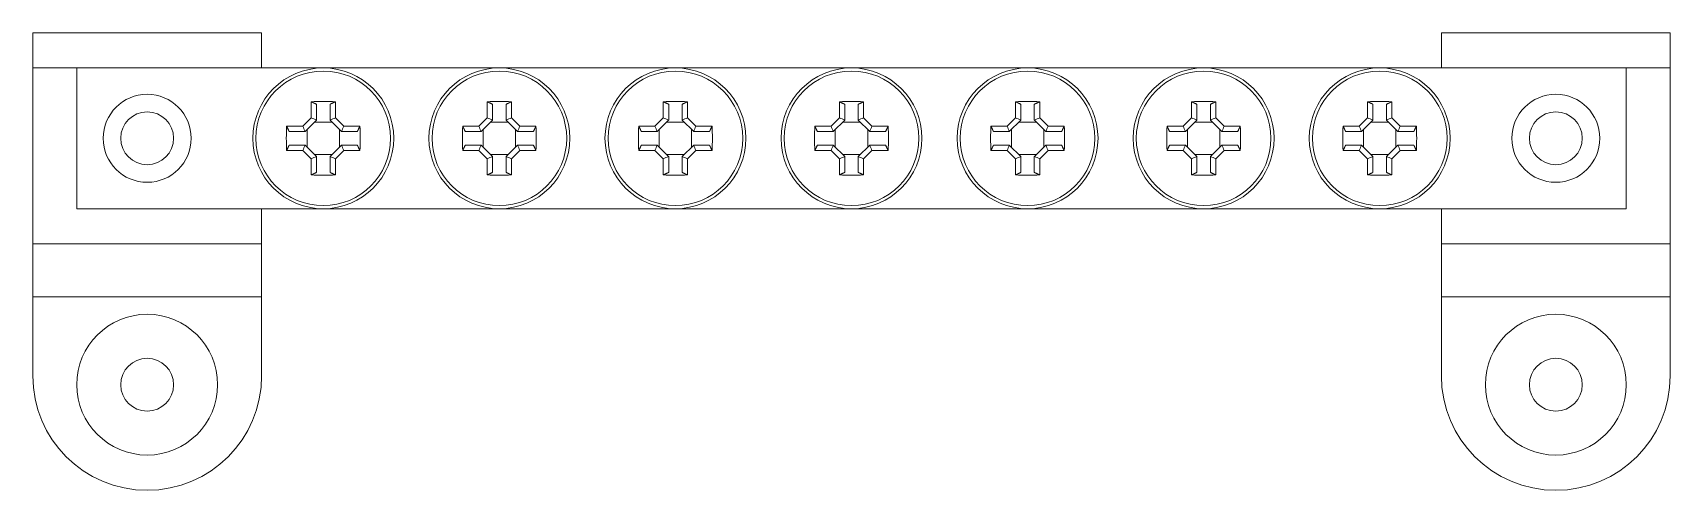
# Model space of a CAD drawing. Header units: inches. Extents: x 0 to 93, y 0 to 26.
import ezdxf

# ---------------------------------------------------------------- set-up
doc = ezdxf.new("R2010")
doc.units = ezdxf.units.IN
doc.layers.add('hw_VTP', color=7, linetype='Continuous', lineweight=13)

# ---------------------------------------------------------------- blocks, each defined once
blk = doc.blocks.new('TC_NE - 7 MAT')
at = {"layer": 'hw_VTP'}
for p, q in [((-12960.038, -6896.711), (-12960.038, -6894.711)), ((-12960.038, -6894.711), (-12947.038, -6894.711)), ((-12947.038, -6894.711), (-12947.038, -6896.711)), ((-12880.038, -6896.711), (-12880.038, -6894.711)), ((-12880.038, -6894.711), (-12867.038, -6894.711)), ((-12867.038, -6894.711), (-12867.038, -6896.711)), ((-12960.038, -6896.711), (-12957.538, -6896.711)), ((-12960.038, -6906.711), (-12960.038, -6896.711)), ((-12957.538, -6904.711), (-12957.538, -6896.711)), ((-12869.538, -6896.711), (-12869.538, -6904.711)), ((-12869.538, -6896.711), (-12867.038, -6896.711)), ((-12867.038, -6896.711), (-12867.038, -6906.711)), ((-12880.038, -6906.711), (-12880.038, -6904.711)), ((-12960.038, -6906.711), (-12947.038, -6906.711)), ((-12960.038, -6909.711), (-12960.038, -6906.711)), ((-12947.038, -6906.711), (-12947.038, -6909.711)), ((-12880.038, -6906.711), (-12867.038, -6906.711)), ((-12880.038, -6909.711), (-12880.038, -6906.711)), ((-12867.038, -6906.711), (-12867.038, -6909.711)), ((-12960.038, -6909.711), (-12947.038, -6909.711)), ((-12960.038, -6914.211), (-12960.038, -6909.711)), ((-12947.038, -6909.711), (-12947.038, -6914.211)), ((-12880.038, -6909.711), (-12867.038, -6909.711)), ((-12880.038, -6914.211), (-12880.038, -6909.711)), ((-12867.038, -6909.711), (-12867.038, -6914.211))]:
    blk.add_line(p, q, dxfattribs=at)
at = {"layer": 'hw_VTP', "color": 30}
for p, q in [((-12869.538, -6896.711), (-12957.538, -6896.711)), ((-12944.227, -6899.55), (-12944.227, -6898.632)), ((-12942.849, -6898.632), (-12942.849, -6899.55)), ((-12934.227, -6899.55), (-12934.227, -6898.632)), ((-12932.849, -6898.632), (-12932.849, -6899.55)), ((-12924.227, -6899.55), (-12924.227, -6898.632)), ((-12922.849, -6898.632), (-12922.849, -6899.55)), ((-12914.227, -6899.55), (-12914.227, -6898.632)), ((-12912.849, -6898.632), (-12912.849, -6899.55)), ((-12904.227, -6899.55), (-12904.227, -6898.632)), ((-12902.849, -6898.632), (-12902.849, -6899.55)), ((-12894.227, -6899.55), (-12894.227, -6898.632)), ((-12892.849, -6898.632), (-12892.849, -6899.55)), ((-12884.227, -6899.55), (-12884.227, -6898.632)), ((-12882.849, -6898.632), (-12882.849, -6899.55)), ((-12944.699, -6900.023), (-12944.227, -6899.55)), ((-12943.921, -6898.775), (-12943.921, -6899.671)), ((-12943.155, -6899.671), (-12943.155, -6898.775)), ((-12942.849, -6899.55), (-12942.377, -6900.023)), ((-12934.699, -6900.023), (-12934.227, -6899.55)), ((-12933.921, -6898.775), (-12933.921, -6899.671)), ((-12933.155, -6899.671), (-12933.155, -6898.775)), ((-12932.849, -6899.55), (-12932.377, -6900.023)), ((-12924.699, -6900.023), (-12924.227, -6899.55)), ((-12923.921, -6898.775), (-12923.921, -6899.671)), ((-12923.155, -6899.671), (-12923.155, -6898.775)), ((-12922.849, -6899.55), (-12922.377, -6900.023)), ((-12914.699, -6900.023), (-12914.227, -6899.55)), ((-12913.921, -6898.775), (-12913.921, -6899.671)), ((-12913.155, -6899.671), (-12913.155, -6898.775)), ((-12912.849, -6899.55), (-12912.377, -6900.023)), ((-12904.699, -6900.023), (-12904.227, -6899.55)), ((-12903.921, -6898.775), (-12903.921, -6899.671)), ((-12903.155, -6899.671), (-12903.155, -6898.775)), ((-12902.849, -6899.55), (-12902.377, -6900.023)), ((-12894.699, -6900.023), (-12894.227, -6899.55)), ((-12893.921, -6898.775), (-12893.921, -6899.671)), ((-12893.155, -6899.671), (-12893.155, -6898.775)), ((-12892.849, -6899.55), (-12892.377, -6900.023)), ((-12884.699, -6900.023), (-12884.227, -6899.55)), ((-12883.921, -6898.775), (-12883.921, -6899.671)), ((-12883.155, -6899.671), (-12883.155, -6898.775)), ((-12882.849, -6899.55), (-12882.377, -6900.023)), ((-12945.618, -6900.023), (-12944.699, -6900.023)), ((-12944.578, -6900.328), (-12945.474, -6900.328)), ((-12944.575, -6900.325), (-12944.578, -6900.328)), ((-12943.925, -6899.674), (-12944.575, -6900.325)), ((-12944.458, -6900.207), (-12944.458, -6901.215)), ((-12943.034, -6899.791), (-12944.042, -6899.791)), ((-12943.151, -6899.674), (-12943.155, -6899.671)), ((-12942.501, -6900.325), (-12943.151, -6899.674)), ((-12942.618, -6901.215), (-12942.618, -6900.207)), ((-12941.602, -6900.328), (-12942.497, -6900.328)), ((-12942.377, -6900.023), (-12941.458, -6900.023)), ((-12935.618, -6900.023), (-12934.699, -6900.023)), ((-12934.578, -6900.328), (-12935.474, -6900.328)), ((-12934.575, -6900.325), (-12934.578, -6900.328)), ((-12933.925, -6899.674), (-12934.575, -6900.325)), ((-12934.458, -6900.207), (-12934.458, -6901.215)), ((-12933.034, -6899.791), (-12934.042, -6899.791)), ((-12933.151, -6899.674), (-12933.155, -6899.671)), ((-12932.501, -6900.325), (-12933.151, -6899.674)), ((-12932.618, -6901.215), (-12932.618, -6900.207)), ((-12931.602, -6900.328), (-12932.497, -6900.328)), ((-12932.377, -6900.023), (-12931.458, -6900.023)), ((-12925.618, -6900.023), (-12924.699, -6900.023)), ((-12924.578, -6900.328), (-12925.474, -6900.328)), ((-12924.575, -6900.325), (-12924.578, -6900.328)), ((-12923.925, -6899.674), (-12924.575, -6900.325)), ((-12924.458, -6900.207), (-12924.458, -6901.215)), ((-12923.034, -6899.791), (-12924.042, -6899.791)), ((-12923.151, -6899.674), (-12923.155, -6899.671)), ((-12922.501, -6900.325), (-12923.151, -6899.674)), ((-12922.618, -6901.215), (-12922.618, -6900.207)), ((-12921.602, -6900.328), (-12922.497, -6900.328)), ((-12922.377, -6900.023), (-12921.458, -6900.023)), ((-12915.618, -6900.023), (-12914.699, -6900.023)), ((-12914.578, -6900.328), (-12915.474, -6900.328)), ((-12914.575, -6900.325), (-12914.578, -6900.328)), ((-12913.925, -6899.674), (-12914.575, -6900.325)), ((-12914.458, -6900.207), (-12914.458, -6901.215)), ((-12913.034, -6899.791), (-12914.042, -6899.791)), ((-12913.151, -6899.674), (-12913.155, -6899.671)), ((-12912.501, -6900.325), (-12913.151, -6899.674)), ((-12912.618, -6901.215), (-12912.618, -6900.207)), ((-12911.602, -6900.328), (-12912.497, -6900.328)), ((-12912.377, -6900.023), (-12911.458, -6900.023)), ((-12905.618, -6900.023), (-12904.699, -6900.023)), ((-12904.578, -6900.328), (-12905.474, -6900.328)), ((-12904.575, -6900.325), (-12904.578, -6900.328)), ((-12903.925, -6899.674), (-12904.575, -6900.325)), ((-12904.458, -6900.207), (-12904.458, -6901.215)), ((-12903.034, -6899.791), (-12904.042, -6899.791)), ((-12903.151, -6899.674), (-12903.155, -6899.671)), ((-12902.501, -6900.325), (-12903.151, -6899.674)), ((-12902.618, -6901.215), (-12902.618, -6900.207)), ((-12901.602, -6900.328), (-12902.497, -6900.328)), ((-12902.377, -6900.023), (-12901.458, -6900.023)), ((-12895.618, -6900.023), (-12894.699, -6900.023)), ((-12894.578, -6900.328), (-12895.474, -6900.328)), ((-12894.575, -6900.325), (-12894.578, -6900.328)), ((-12893.925, -6899.674), (-12894.575, -6900.325)), ((-12894.458, -6900.207), (-12894.458, -6901.215)), ((-12893.034, -6899.791), (-12894.042, -6899.791)), ((-12893.151, -6899.674), (-12893.155, -6899.671)), ((-12892.501, -6900.325), (-12893.151, -6899.674)), ((-12892.618, -6901.215), (-12892.618, -6900.207)), ((-12891.602, -6900.328), (-12892.497, -6900.328)), ((-12892.377, -6900.023), (-12891.458, -6900.023)), ((-12885.618, -6900.023), (-12884.699, -6900.023)), ((-12884.578, -6900.328), (-12885.474, -6900.328)), ((-12884.575, -6900.325), (-12884.578, -6900.328)), ((-12883.925, -6899.674), (-12884.575, -6900.325)), ((-12884.458, -6900.207), (-12884.458, -6901.215)), ((-12883.034, -6899.791), (-12884.042, -6899.791)), ((-12883.151, -6899.674), (-12883.155, -6899.671)), ((-12882.501, -6900.325), (-12883.151, -6899.674)), ((-12882.618, -6901.215), (-12882.618, -6900.207)), ((-12881.602, -6900.328), (-12882.497, -6900.328)), ((-12882.377, -6900.023), (-12881.458, -6900.023)), ((-12944.699, -6901.4), (-12945.618, -6901.4)), ((-12945.474, -6901.095), (-12944.578, -6901.095)), ((-12944.227, -6901.873), (-12944.699, -6901.4)), ((-12944.575, -6901.098), (-12943.925, -6901.748)), ((-12943.151, -6901.748), (-12942.501, -6901.098)), ((-12942.377, -6901.4), (-12942.849, -6901.873)), ((-12942.501, -6901.098), (-12942.497, -6901.095)), ((-12942.497, -6901.095), (-12941.602, -6901.095)), ((-12941.458, -6901.4), (-12942.377, -6901.4)), ((-12934.699, -6901.4), (-12935.618, -6901.4)), ((-12935.474, -6901.095), (-12934.578, -6901.095)), ((-12934.227, -6901.873), (-12934.699, -6901.4)), ((-12934.575, -6901.098), (-12933.925, -6901.748)), ((-12933.151, -6901.748), (-12932.501, -6901.098)), ((-12932.377, -6901.4), (-12932.849, -6901.873)), ((-12932.501, -6901.098), (-12932.497, -6901.095)), ((-12932.497, -6901.095), (-12931.602, -6901.095)), ((-12931.458, -6901.4), (-12932.377, -6901.4)), ((-12924.699, -6901.4), (-12925.618, -6901.4)), ((-12925.474, -6901.095), (-12924.578, -6901.095)), ((-12924.227, -6901.873), (-12924.699, -6901.4)), ((-12924.575, -6901.098), (-12923.925, -6901.748)), ((-12923.151, -6901.748), (-12922.501, -6901.098)), ((-12922.377, -6901.4), (-12922.849, -6901.873)), ((-12922.501, -6901.098), (-12922.497, -6901.095)), ((-12922.497, -6901.095), (-12921.602, -6901.095)), ((-12921.458, -6901.4), (-12922.377, -6901.4)), ((-12914.699, -6901.4), (-12915.618, -6901.4)), ((-12915.474, -6901.095), (-12914.578, -6901.095)), ((-12914.227, -6901.873), (-12914.699, -6901.4)), ((-12914.575, -6901.098), (-12913.925, -6901.748)), ((-12913.151, -6901.748), (-12912.501, -6901.098)), ((-12912.377, -6901.4), (-12912.849, -6901.873)), ((-12912.501, -6901.098), (-12912.497, -6901.095)), ((-12912.497, -6901.095), (-12911.602, -6901.095)), ((-12911.458, -6901.4), (-12912.377, -6901.4)), ((-12904.699, -6901.4), (-12905.618, -6901.4)), ((-12905.474, -6901.095), (-12904.578, -6901.095)), ((-12904.227, -6901.873), (-12904.699, -6901.4)), ((-12904.575, -6901.098), (-12903.925, -6901.748)), ((-12903.151, -6901.748), (-12902.501, -6901.098)), ((-12902.377, -6901.4), (-12902.849, -6901.873)), ((-12902.501, -6901.098), (-12902.497, -6901.095)), ((-12902.497, -6901.095), (-12901.602, -6901.095)), ((-12901.458, -6901.4), (-12902.377, -6901.4)), ((-12894.699, -6901.4), (-12895.618, -6901.4)), ((-12895.474, -6901.095), (-12894.578, -6901.095)), ((-12894.227, -6901.873), (-12894.699, -6901.4)), ((-12894.575, -6901.098), (-12893.925, -6901.748)), ((-12893.151, -6901.748), (-12892.501, -6901.098)), ((-12892.377, -6901.4), (-12892.849, -6901.873)), ((-12892.501, -6901.098), (-12892.497, -6901.095)), ((-12892.497, -6901.095), (-12891.602, -6901.095)), ((-12891.458, -6901.4), (-12892.377, -6901.4)), ((-12884.699, -6901.4), (-12885.618, -6901.4)), ((-12885.474, -6901.095), (-12884.578, -6901.095)), ((-12884.227, -6901.873), (-12884.699, -6901.4)), ((-12884.575, -6901.098), (-12883.925, -6901.748)), ((-12883.151, -6901.748), (-12882.501, -6901.098)), ((-12882.377, -6901.4), (-12882.849, -6901.873)), ((-12882.501, -6901.098), (-12882.497, -6901.095)), ((-12882.497, -6901.095), (-12881.602, -6901.095)), ((-12881.458, -6901.4), (-12882.377, -6901.4)), ((-12944.227, -6902.791), (-12944.227, -6901.873)), ((-12944.042, -6901.631), (-12943.034, -6901.631)), ((-12943.925, -6901.748), (-12943.921, -6901.752)), ((-12943.921, -6901.752), (-12943.921, -6902.648)), ((-12943.155, -6902.648), (-12943.155, -6901.752)), ((-12942.849, -6901.873), (-12942.849, -6902.791)), ((-12934.227, -6902.791), (-12934.227, -6901.873)), ((-12934.042, -6901.631), (-12933.034, -6901.631)), ((-12933.925, -6901.748), (-12933.921, -6901.752)), ((-12933.921, -6901.752), (-12933.921, -6902.648)), ((-12933.155, -6902.648), (-12933.155, -6901.752)), ((-12932.849, -6901.873), (-12932.849, -6902.791)), ((-12924.227, -6902.791), (-12924.227, -6901.873)), ((-12924.042, -6901.631), (-12923.034, -6901.631)), ((-12923.925, -6901.748), (-12923.921, -6901.752)), ((-12923.921, -6901.752), (-12923.921, -6902.648)), ((-12923.155, -6902.648), (-12923.155, -6901.752)), ((-12922.849, -6901.873), (-12922.849, -6902.791)), ((-12914.227, -6902.791), (-12914.227, -6901.873)), ((-12914.042, -6901.631), (-12913.034, -6901.631)), ((-12913.925, -6901.748), (-12913.921, -6901.752)), ((-12913.921, -6901.752), (-12913.921, -6902.648)), ((-12913.155, -6902.648), (-12913.155, -6901.752)), ((-12912.849, -6901.873), (-12912.849, -6902.791)), ((-12904.227, -6902.791), (-12904.227, -6901.873)), ((-12904.042, -6901.631), (-12903.034, -6901.631)), ((-12903.925, -6901.748), (-12903.921, -6901.752)), ((-12903.921, -6901.752), (-12903.921, -6902.648)), ((-12903.155, -6902.648), (-12903.155, -6901.752)), ((-12902.849, -6901.873), (-12902.849, -6902.791)), ((-12894.227, -6902.791), (-12894.227, -6901.873)), ((-12894.042, -6901.631), (-12893.034, -6901.631)), ((-12893.925, -6901.748), (-12893.921, -6901.752)), ((-12893.921, -6901.752), (-12893.921, -6902.648)), ((-12893.155, -6902.648), (-12893.155, -6901.752)), ((-12892.849, -6901.873), (-12892.849, -6902.791)), ((-12884.227, -6902.791), (-12884.227, -6901.873)), ((-12884.042, -6901.631), (-12883.034, -6901.631)), ((-12883.925, -6901.748), (-12883.921, -6901.752)), ((-12883.921, -6901.752), (-12883.921, -6902.648)), ((-12883.155, -6902.648), (-12883.155, -6901.752)), ((-12882.849, -6901.873), (-12882.849, -6902.791)), ((-12957.538, -6904.711), (-12869.538, -6904.711)), ((-12947.038, -6904.711), (-12947.038, -6906.711))]:
    blk.add_line(p, q, dxfattribs=at)
for centre, radius in [((-12943.538, -6900.711), 4), ((-12933.538, -6900.711), 4), ((-12923.538, -6900.711), 4), ((-12913.538, -6900.711), 4), ((-12903.538, -6900.711), 4), ((-12893.538, -6900.711), 4), ((-12883.538, -6900.711), 4), ((-12943.538, -6900.711), 3.825), ((-12933.538, -6900.711), 3.825), ((-12923.538, -6900.711), 3.825), ((-12913.538, -6900.711), 3.825), ((-12903.538, -6900.711), 3.825), ((-12893.538, -6900.711), 3.825), ((-12883.538, -6900.711), 3.825)]:
    blk.add_circle(centre, radius, dxfattribs=at)
at = {"layer": 'hw_VTP'}
for centre, radius in [((-12953.538, -6900.711), 2.5), ((-12873.538, -6900.711), 2.5), ((-12953.538, -6900.711), 1.5), ((-12873.538, -6900.711), 1.5), ((-12953.538, -6914.711), 4), ((-12873.538, -6914.711), 4), ((-12953.538, -6914.711), 1.5), ((-12873.538, -6914.711), 1.5)]:
    blk.add_circle(centre, radius, dxfattribs=at)
for centre in [(-12953.538, -6914.211), (-12873.538, -6914.211)]:
    blk.add_arc(centre, 6.5, 180, 0, dxfattribs=at)
at = {"layer": 'hw_VTP', "color": 30}
for centre, major_axis in [((-12943.538, -6901.789), (-6.357, 0)), ((-12933.538, -6901.789), (-6.357, 0)), ((-12923.538, -6901.789), (-6.357, 0)), ((-12913.538, -6901.789), (-6.357, 0)), ((-12903.538, -6901.789), (-6.357, 0)), ((-12893.538, -6901.789), (-6.357, 0)), ((-12883.538, -6901.789), (-6.357, 0)), ((-12942.46, -6900.711), (0, -6.357)), ((-12944.616, -6900.711), (0, 6.357)), ((-12932.46, -6900.711), (0, -6.357)), ((-12934.616, -6900.711), (0, 6.357)), ((-12922.46, -6900.711), (0, -6.357)), ((-12924.616, -6900.711), (0, 6.357)), ((-12912.46, -6900.711), (0, -6.357)), ((-12914.616, -6900.711), (0, 6.357)), ((-12902.46, -6900.711), (0, -6.357)), ((-12904.616, -6900.711), (0, 6.357)), ((-12892.46, -6900.711), (0, -6.357)), ((-12894.616, -6900.711), (0, 6.357)), ((-12882.46, -6900.711), (0, -6.357)), ((-12884.616, -6900.711), (0, 6.357)), ((-12943.538, -6899.633), (6.357, 0)), ((-12933.538, -6899.633), (6.357, 0)), ((-12923.538, -6899.633), (6.357, 0)), ((-12913.538, -6899.633), (6.357, 0)), ((-12903.538, -6899.633), (6.357, 0)), ((-12893.538, -6899.633), (6.357, 0)), ((-12883.538, -6899.633), (6.357, 0))]:
    blk.add_ellipse(centre, major_axis=major_axis, ratio=0.499722, start_param=4.603833, end_param=4.820944, dxfattribs=at)
for points, weights in [([(-12944.227, -6898.632), (-12944.07, -6898.705), (-12943.921, -6898.775)], [1, 1.00025945067, 1]), ([(-12943.155, -6898.775), (-12943.006, -6898.705), (-12942.849, -6898.632)], [1, 1.00025945066, 1]), ([(-12934.227, -6898.632), (-12934.07, -6898.705), (-12933.921, -6898.775)], [1, 1.00025945067, 1]), ([(-12933.155, -6898.775), (-12933.006, -6898.705), (-12932.849, -6898.632)], [1, 1.00025945066, 1]), ([(-12924.227, -6898.632), (-12924.07, -6898.705), (-12923.921, -6898.775)], [1, 1.00025945067, 1]), ([(-12923.155, -6898.775), (-12923.006, -6898.705), (-12922.849, -6898.632)], [1, 1.00025945066, 1]), ([(-12914.227, -6898.632), (-12914.07, -6898.705), (-12913.921, -6898.775)], [1, 1.00025945067, 1]), ([(-12913.155, -6898.775), (-12913.006, -6898.705), (-12912.849, -6898.632)], [1, 1.00025945066, 1]), ([(-12904.227, -6898.632), (-12904.07, -6898.705), (-12903.921, -6898.775)], [1, 1.00025945067, 1]), ([(-12903.155, -6898.775), (-12903.006, -6898.705), (-12902.849, -6898.632)], [1, 1.00025945066, 1]), ([(-12894.227, -6898.632), (-12894.07, -6898.705), (-12893.921, -6898.775)], [1, 1.00025945067, 1]), ([(-12893.155, -6898.775), (-12893.006, -6898.705), (-12892.849, -6898.632)], [1, 1.00025945066, 1]), ([(-12884.227, -6898.632), (-12884.07, -6898.705), (-12883.921, -6898.775)], [1, 1.00025945067, 1]), ([(-12883.155, -6898.775), (-12883.006, -6898.705), (-12882.849, -6898.632)], [1, 1.00025945066, 1]), ([(-12945.474, -6900.328), (-12945.544, -6900.179), (-12945.618, -6900.023)], [1, 1.00025945065, 1]), ([(-12943.925, -6899.674), (-12943.923, -6899.672), (-12943.921, -6899.671)], [0.960465329359, 0.960447412211, 0.960429506847]), ([(-12942.501, -6900.325), (-12942.499, -6900.326), (-12942.497, -6900.328)], [0.960465329359, 0.960447412211, 0.960429506847]), ([(-12941.458, -6900.023), (-12941.532, -6900.179), (-12941.602, -6900.328)], [1, 1.00025945064, 1]), ([(-12935.474, -6900.328), (-12935.544, -6900.179), (-12935.618, -6900.023)], [1, 1.00025945065, 1]), ([(-12933.925, -6899.674), (-12933.923, -6899.672), (-12933.921, -6899.671)], [0.960465329359, 0.960447412211, 0.960429506847]), ([(-12932.501, -6900.325), (-12932.499, -6900.326), (-12932.497, -6900.328)], [0.960465329359, 0.960447412211, 0.960429506847]), ([(-12931.458, -6900.023), (-12931.532, -6900.179), (-12931.602, -6900.328)], [1, 1.00025945064, 1]), ([(-12925.474, -6900.328), (-12925.544, -6900.179), (-12925.618, -6900.023)], [1, 1.00025945065, 1]), ([(-12923.925, -6899.674), (-12923.923, -6899.672), (-12923.921, -6899.671)], [0.960465329359, 0.960447412211, 0.960429506847]), ([(-12922.501, -6900.325), (-12922.499, -6900.326), (-12922.497, -6900.328)], [0.960465329359, 0.960447412211, 0.960429506847]), ([(-12921.458, -6900.023), (-12921.532, -6900.179), (-12921.602, -6900.328)], [1, 1.00025945064, 1]), ([(-12915.474, -6900.328), (-12915.544, -6900.179), (-12915.618, -6900.023)], [1, 1.00025945065, 1]), ([(-12913.925, -6899.674), (-12913.923, -6899.672), (-12913.921, -6899.671)], [0.960465329359, 0.960447412211, 0.960429506847]), ([(-12912.501, -6900.325), (-12912.499, -6900.326), (-12912.497, -6900.328)], [0.960465329359, 0.960447412211, 0.960429506847]), ([(-12911.458, -6900.023), (-12911.532, -6900.179), (-12911.602, -6900.328)], [1, 1.00025945064, 1]), ([(-12905.474, -6900.328), (-12905.544, -6900.179), (-12905.618, -6900.023)], [1, 1.00025945065, 1]), ([(-12903.925, -6899.674), (-12903.923, -6899.672), (-12903.921, -6899.671)], [0.960465329359, 0.960447412211, 0.960429506847]), ([(-12902.501, -6900.325), (-12902.499, -6900.326), (-12902.497, -6900.328)], [0.960465329359, 0.960447412211, 0.960429506847]), ([(-12901.458, -6900.023), (-12901.532, -6900.179), (-12901.602, -6900.328)], [1, 1.00025945064, 1]), ([(-12895.474, -6900.328), (-12895.544, -6900.179), (-12895.618, -6900.023)], [1, 1.00025945065, 1]), ([(-12893.925, -6899.674), (-12893.923, -6899.672), (-12893.921, -6899.671)], [0.960465329359, 0.960447412211, 0.960429506847]), ([(-12892.501, -6900.325), (-12892.499, -6900.326), (-12892.497, -6900.328)], [0.960465329359, 0.960447412211, 0.960429506847]), ([(-12891.458, -6900.023), (-12891.532, -6900.179), (-12891.602, -6900.328)], [1, 1.00025945064, 1]), ([(-12885.474, -6900.328), (-12885.544, -6900.179), (-12885.618, -6900.023)], [1, 1.00025945065, 1]), ([(-12883.925, -6899.674), (-12883.923, -6899.672), (-12883.921, -6899.671)], [0.960465329359, 0.960447412211, 0.960429506847]), ([(-12882.501, -6900.325), (-12882.499, -6900.326), (-12882.497, -6900.328)], [0.960465329359, 0.960447412211, 0.960429506847]), ([(-12881.458, -6900.023), (-12881.532, -6900.179), (-12881.602, -6900.328)], [1, 1.00025945064, 1]), ([(-12945.618, -6901.4), (-12945.544, -6901.244), (-12945.474, -6901.095)], [1, 1.00025945066, 1]), ([(-12944.575, -6901.098), (-12944.577, -6901.096), (-12944.578, -6901.095)], [0.960465329359, 0.960447412211, 0.960429506847]), ([(-12941.602, -6901.095), (-12941.532, -6901.244), (-12941.458, -6901.4)], [1, 1.00025945063, 1]), ([(-12935.618, -6901.4), (-12935.544, -6901.244), (-12935.474, -6901.095)], [1, 1.00025945066, 1]), ([(-12934.575, -6901.098), (-12934.577, -6901.096), (-12934.578, -6901.095)], [0.960465329359, 0.960447412211, 0.960429506847]), ([(-12931.602, -6901.095), (-12931.532, -6901.244), (-12931.458, -6901.4)], [1, 1.00025945063, 1]), ([(-12925.618, -6901.4), (-12925.544, -6901.244), (-12925.474, -6901.095)], [1, 1.00025945066, 1]), ([(-12924.575, -6901.098), (-12924.577, -6901.096), (-12924.578, -6901.095)], [0.960465329359, 0.960447412211, 0.960429506847]), ([(-12921.602, -6901.095), (-12921.532, -6901.244), (-12921.458, -6901.4)], [1, 1.00025945063, 1]), ([(-12915.618, -6901.4), (-12915.544, -6901.244), (-12915.474, -6901.095)], [1, 1.00025945066, 1]), ([(-12914.575, -6901.098), (-12914.577, -6901.096), (-12914.578, -6901.095)], [0.960465329359, 0.960447412211, 0.960429506847]), ([(-12911.602, -6901.095), (-12911.532, -6901.244), (-12911.458, -6901.4)], [1, 1.00025945063, 1]), ([(-12905.618, -6901.4), (-12905.544, -6901.244), (-12905.474, -6901.095)], [1, 1.00025945066, 1]), ([(-12904.575, -6901.098), (-12904.577, -6901.096), (-12904.578, -6901.095)], [0.960465329359, 0.960447412211, 0.960429506847]), ([(-12901.602, -6901.095), (-12901.532, -6901.244), (-12901.458, -6901.4)], [1, 1.00025945063, 1]), ([(-12895.618, -6901.4), (-12895.544, -6901.244), (-12895.474, -6901.095)], [1, 1.00025945066, 1]), ([(-12894.575, -6901.098), (-12894.577, -6901.096), (-12894.578, -6901.095)], [0.960465329359, 0.960447412211, 0.960429506847]), ([(-12891.602, -6901.095), (-12891.532, -6901.244), (-12891.458, -6901.4)], [1, 1.00025945063, 1]), ([(-12885.618, -6901.4), (-12885.544, -6901.244), (-12885.474, -6901.095)], [1, 1.00025945066, 1]), ([(-12884.575, -6901.098), (-12884.577, -6901.096), (-12884.578, -6901.095)], [0.960465329359, 0.960447412211, 0.960429506847]), ([(-12881.602, -6901.095), (-12881.532, -6901.244), (-12881.458, -6901.4)], [1, 1.00025945063, 1]), ([(-12943.151, -6901.748), (-12943.153, -6901.75), (-12943.155, -6901.752)], [0.960465329359, 0.960447412211, 0.960429506847]), ([(-12933.151, -6901.748), (-12933.153, -6901.75), (-12933.155, -6901.752)], [0.960465329359, 0.960447412211, 0.960429506847]), ([(-12923.151, -6901.748), (-12923.153, -6901.75), (-12923.155, -6901.752)], [0.960465329359, 0.960447412211, 0.960429506847]), ([(-12913.151, -6901.748), (-12913.153, -6901.75), (-12913.155, -6901.752)], [0.960465329359, 0.960447412211, 0.960429506847]), ([(-12903.151, -6901.748), (-12903.153, -6901.75), (-12903.155, -6901.752)], [0.960465329359, 0.960447412211, 0.960429506847]), ([(-12893.151, -6901.748), (-12893.153, -6901.75), (-12893.155, -6901.752)], [0.960465329359, 0.960447412211, 0.960429506847]), ([(-12883.151, -6901.748), (-12883.153, -6901.75), (-12883.155, -6901.752)], [0.960465329359, 0.960447412211, 0.960429506847]), ([(-12943.921, -6902.648), (-12944.07, -6902.718), (-12944.227, -6902.791)], [1, 1.00025945069, 1]), ([(-12942.849, -6902.791), (-12943.006, -6902.718), (-12943.155, -6902.648)], [1, 1.00025945066, 1]), ([(-12933.921, -6902.648), (-12934.07, -6902.718), (-12934.227, -6902.791)], [1, 1.00025945069, 1]), ([(-12932.849, -6902.791), (-12933.006, -6902.718), (-12933.155, -6902.648)], [1, 1.00025945066, 1]), ([(-12923.921, -6902.648), (-12924.07, -6902.718), (-12924.227, -6902.791)], [1, 1.00025945069, 1]), ([(-12922.849, -6902.791), (-12923.006, -6902.718), (-12923.155, -6902.648)], [1, 1.00025945066, 1]), ([(-12913.921, -6902.648), (-12914.07, -6902.718), (-12914.227, -6902.791)], [1, 1.00025945069, 1]), ([(-12912.849, -6902.791), (-12913.006, -6902.718), (-12913.155, -6902.648)], [1, 1.00025945066, 1]), ([(-12903.921, -6902.648), (-12904.07, -6902.718), (-12904.227, -6902.791)], [1, 1.00025945069, 1]), ([(-12902.849, -6902.791), (-12903.006, -6902.718), (-12903.155, -6902.648)], [1, 1.00025945066, 1]), ([(-12893.921, -6902.648), (-12894.07, -6902.718), (-12894.227, -6902.791)], [1, 1.00025945069, 1]), ([(-12892.849, -6902.791), (-12893.006, -6902.718), (-12893.155, -6902.648)], [1, 1.00025945066, 1]), ([(-12883.921, -6902.648), (-12884.07, -6902.718), (-12884.227, -6902.791)], [1, 1.00025945069, 1]), ([(-12882.849, -6902.791), (-12883.006, -6902.718), (-12883.155, -6902.648)], [1, 1.00025945066, 1])]:
    blk.add_rational_spline(points, weights, degree=2, dxfattribs=at)
for points in [[(-12944.227, -6899.55), (-12944.126, -6899.592), (-12944.025, -6899.633), (-12943.925, -6899.674)], [(-12942.849, -6899.55), (-12942.95, -6899.592), (-12943.051, -6899.633), (-12943.151, -6899.674)], [(-12934.227, -6899.55), (-12934.126, -6899.592), (-12934.025, -6899.633), (-12933.925, -6899.674)], [(-12932.849, -6899.55), (-12932.95, -6899.592), (-12933.051, -6899.633), (-12933.151, -6899.674)], [(-12924.227, -6899.55), (-12924.126, -6899.592), (-12924.025, -6899.633), (-12923.925, -6899.674)], [(-12922.849, -6899.55), (-12922.95, -6899.592), (-12923.051, -6899.633), (-12923.151, -6899.674)], [(-12914.227, -6899.55), (-12914.126, -6899.592), (-12914.025, -6899.633), (-12913.925, -6899.674)], [(-12912.849, -6899.55), (-12912.95, -6899.592), (-12913.051, -6899.633), (-12913.151, -6899.674)], [(-12904.227, -6899.55), (-12904.126, -6899.592), (-12904.025, -6899.633), (-12903.925, -6899.674)], [(-12902.849, -6899.55), (-12902.95, -6899.592), (-12903.051, -6899.633), (-12903.151, -6899.674)], [(-12894.227, -6899.55), (-12894.126, -6899.592), (-12894.025, -6899.633), (-12893.925, -6899.674)], [(-12892.849, -6899.55), (-12892.95, -6899.592), (-12893.051, -6899.633), (-12893.151, -6899.674)], [(-12884.227, -6899.55), (-12884.126, -6899.592), (-12884.025, -6899.633), (-12883.925, -6899.674)], [(-12882.849, -6899.55), (-12882.95, -6899.592), (-12883.051, -6899.633), (-12883.151, -6899.674)], [(-12944.699, -6900.023), (-12944.658, -6900.123), (-12944.616, -6900.224), (-12944.575, -6900.325)], [(-12942.377, -6900.023), (-12942.418, -6900.123), (-12942.46, -6900.224), (-12942.501, -6900.325)], [(-12934.699, -6900.023), (-12934.658, -6900.123), (-12934.616, -6900.224), (-12934.575, -6900.325)], [(-12932.377, -6900.023), (-12932.418, -6900.123), (-12932.46, -6900.224), (-12932.501, -6900.325)], [(-12924.699, -6900.023), (-12924.658, -6900.123), (-12924.616, -6900.224), (-12924.575, -6900.325)], [(-12922.377, -6900.023), (-12922.418, -6900.123), (-12922.46, -6900.224), (-12922.501, -6900.325)], [(-12914.699, -6900.023), (-12914.658, -6900.123), (-12914.616, -6900.224), (-12914.575, -6900.325)], [(-12912.377, -6900.023), (-12912.418, -6900.123), (-12912.46, -6900.224), (-12912.501, -6900.325)], [(-12904.699, -6900.023), (-12904.658, -6900.123), (-12904.616, -6900.224), (-12904.575, -6900.325)], [(-12902.377, -6900.023), (-12902.418, -6900.123), (-12902.46, -6900.224), (-12902.501, -6900.325)], [(-12894.699, -6900.023), (-12894.658, -6900.123), (-12894.616, -6900.224), (-12894.575, -6900.325)], [(-12892.377, -6900.023), (-12892.418, -6900.123), (-12892.46, -6900.224), (-12892.501, -6900.325)], [(-12884.699, -6900.023), (-12884.658, -6900.123), (-12884.616, -6900.224), (-12884.575, -6900.325)], [(-12882.377, -6900.023), (-12882.418, -6900.123), (-12882.46, -6900.224), (-12882.501, -6900.325)], [(-12944.699, -6901.4), (-12944.658, -6901.299), (-12944.616, -6901.199), (-12944.575, -6901.098)], [(-12942.377, -6901.4), (-12942.418, -6901.299), (-12942.46, -6901.199), (-12942.501, -6901.098)], [(-12934.699, -6901.4), (-12934.658, -6901.299), (-12934.616, -6901.199), (-12934.575, -6901.098)], [(-12932.377, -6901.4), (-12932.418, -6901.299), (-12932.46, -6901.199), (-12932.501, -6901.098)], [(-12924.699, -6901.4), (-12924.658, -6901.299), (-12924.616, -6901.199), (-12924.575, -6901.098)], [(-12922.377, -6901.4), (-12922.418, -6901.299), (-12922.46, -6901.199), (-12922.501, -6901.098)], [(-12914.699, -6901.4), (-12914.658, -6901.299), (-12914.616, -6901.199), (-12914.575, -6901.098)], [(-12912.377, -6901.4), (-12912.418, -6901.299), (-12912.46, -6901.199), (-12912.501, -6901.098)], [(-12904.699, -6901.4), (-12904.658, -6901.299), (-12904.616, -6901.199), (-12904.575, -6901.098)], [(-12902.377, -6901.4), (-12902.418, -6901.299), (-12902.46, -6901.199), (-12902.501, -6901.098)], [(-12894.699, -6901.4), (-12894.658, -6901.299), (-12894.616, -6901.199), (-12894.575, -6901.098)], [(-12892.377, -6901.4), (-12892.418, -6901.299), (-12892.46, -6901.199), (-12892.501, -6901.098)], [(-12884.699, -6901.4), (-12884.658, -6901.299), (-12884.616, -6901.199), (-12884.575, -6901.098)], [(-12882.377, -6901.4), (-12882.418, -6901.299), (-12882.46, -6901.199), (-12882.501, -6901.098)], [(-12944.227, -6901.873), (-12944.126, -6901.831), (-12944.025, -6901.789), (-12943.925, -6901.748)], [(-12942.849, -6901.873), (-12942.95, -6901.831), (-12943.051, -6901.789), (-12943.151, -6901.748)], [(-12934.227, -6901.873), (-12934.126, -6901.831), (-12934.025, -6901.789), (-12933.925, -6901.748)], [(-12932.849, -6901.873), (-12932.95, -6901.831), (-12933.051, -6901.789), (-12933.151, -6901.748)], [(-12924.227, -6901.873), (-12924.126, -6901.831), (-12924.025, -6901.789), (-12923.925, -6901.748)], [(-12922.849, -6901.873), (-12922.95, -6901.831), (-12923.051, -6901.789), (-12923.151, -6901.748)], [(-12914.227, -6901.873), (-12914.126, -6901.831), (-12914.025, -6901.789), (-12913.925, -6901.748)], [(-12912.849, -6901.873), (-12912.95, -6901.831), (-12913.051, -6901.789), (-12913.151, -6901.748)], [(-12904.227, -6901.873), (-12904.126, -6901.831), (-12904.025, -6901.789), (-12903.925, -6901.748)], [(-12902.849, -6901.873), (-12902.95, -6901.831), (-12903.051, -6901.789), (-12903.151, -6901.748)], [(-12894.227, -6901.873), (-12894.126, -6901.831), (-12894.025, -6901.789), (-12893.925, -6901.748)], [(-12892.849, -6901.873), (-12892.95, -6901.831), (-12893.051, -6901.789), (-12893.151, -6901.748)], [(-12884.227, -6901.873), (-12884.126, -6901.831), (-12884.025, -6901.789), (-12883.925, -6901.748)], [(-12882.849, -6901.873), (-12882.95, -6901.831), (-12883.051, -6901.789), (-12883.151, -6901.748)]]:
    blk.add_open_spline(points, degree=3, dxfattribs=at)

msp = doc.modelspace()

# ---------------------------------------------------------------- block references
msp.add_blockref('TC_NE - 7 MAT', (12960.038, 6920.711))

doc.saveas('drawing.dxf')
